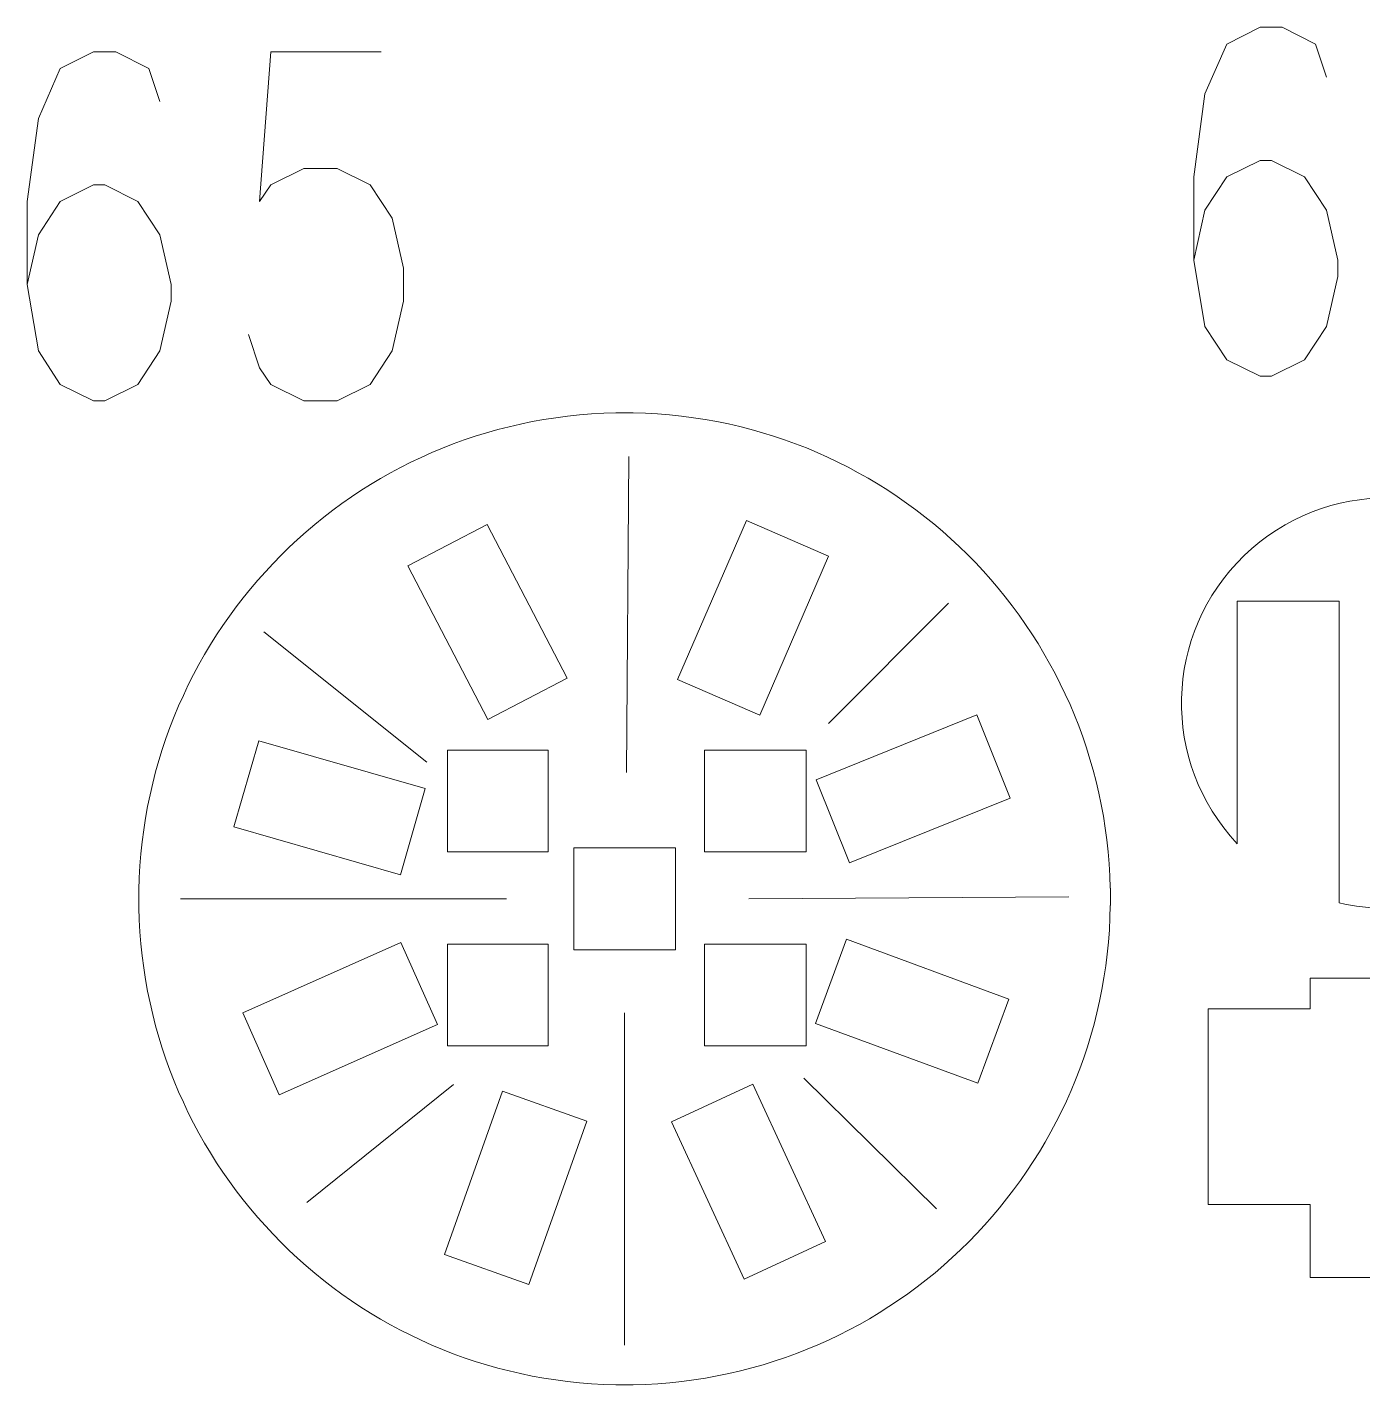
# Model space of a CAD drawing. Header units: millimetres. Extents: x -176 to 176, y -135 to 136.
# Drawn here: x -170.98 to -127.62, y -132 to -87.95 of the extents above; entities that cross this region are included whole.
import ezdxf

# ---------------------------------------------------------------- set-up
doc = ezdxf.new("R2010")
doc.units = ezdxf.units.MM
doc.header["$MEASUREMENT"] = 0
doc.layers.add('Layer 1', color=7, linetype='Continuous')

msp = doc.modelspace()

# ---------------------------------------------------------------- linework, layer by layer
at = {"layer": 'Layer 1', "color": 1, "lineweight": 9}
for points, knots in [([(-128.8035, -89.5637), (-128.8035, -89.5637), (-129.159, -88.4955), (-129.159, -88.4955), (-129.159, -88.4955), (-129.159, -88.4955), (-130.2363, -87.9452), (-130.2363, -87.9452), (-130.2363, -87.9452), (-130.2363, -87.9452), (-130.9581, -87.9452), (-130.9581, -87.9452), (-130.9581, -87.9452), (-130.9581, -87.9452), (-132.0354, -88.4955), (-132.0354, -88.4955), (-132.0354, -88.4955), (-132.0354, -88.4955), (-132.7465, -90.114), (-132.7465, -90.114), (-132.7465, -90.114), (-132.7465, -90.114), (-133.1128, -92.8008), (-133.1128, -92.8008), (-133.1128, -92.8008), (-133.1128, -92.8008), (-133.1128, -95.5038), (-133.1128, -95.5038), (-133.1128, -95.5038), (-133.1128, -95.5038), (-132.7465, -97.6564), (-132.7465, -97.6564), (-132.7465, -97.6564), (-132.7465, -97.6564), (-132.0354, -98.7408), (-132.0354, -98.7408), (-132.0354, -98.7408), (-132.0354, -98.7408), (-130.9581, -99.2749), (-130.9581, -99.2749), (-130.9581, -99.2749), (-130.9581, -99.2749), (-130.5918, -99.2749), (-130.5918, -99.2749), (-130.5918, -99.2749), (-130.5918, -99.2749), (-129.5145, -98.7408), (-129.5145, -98.7408), (-129.5145, -98.7408), (-129.5145, -98.7408), (-128.8035, -97.6564), (-128.8035, -97.6564), (-128.8035, -97.6564), (-128.8035, -97.6564), (-128.4372, -96.0379), (-128.4372, -96.0379), (-128.4372, -96.0379), (-128.4372, -96.0379), (-128.4372, -95.5038), (-128.4372, -95.5038), (-128.4372, -95.5038), (-128.4372, -95.5038), (-128.8035, -93.8852), (-128.8035, -93.8852), (-128.8035, -93.8852), (-128.8035, -93.8852), (-129.5145, -92.8008), (-129.5145, -92.8008), (-129.5145, -92.8008), (-129.5145, -92.8008), (-130.5918, -92.2667), (-130.5918, -92.2667), (-130.5918, -92.2667), (-130.5918, -92.2667), (-130.9581, -92.2667), (-130.9581, -92.2667), (-130.9581, -92.2667), (-130.9581, -92.2667), (-132.0354, -92.8008), (-132.0354, -92.8008), (-132.0354, -92.8008), (-132.0354, -92.8008), (-132.7465, -93.8852), (-132.7465, -93.8852), (-132.7465, -93.8852), (-132.7465, -93.8852), (-133.1128, -95.5038), (-133.1128, -95.5038)], [0, 0, 0, 0, 0.0434783, 0.0434783, 0.0434783, 0.0434783, 0.0869565, 0.0869565, 0.0869565, 0.0869565, 0.1304348, 0.1304348, 0.1304348, 0.1304348, 0.173913, 0.173913, 0.173913, 0.173913, 0.2173913, 0.2173913, 0.2173913, 0.2173913, 0.2608696, 0.2608696, 0.2608696, 0.2608696, 0.3043478, 0.3043478, 0.3043478, 0.3043478, 0.3478261, 0.3478261, 0.3478261, 0.3478261, 0.3913043, 0.3913043, 0.3913043, 0.3913043, 0.4347826, 0.4347826, 0.4347826, 0.4347826, 0.4782609, 0.4782609, 0.4782609, 0.4782609, 0.5217391, 0.5217391, 0.5217391, 0.5217391, 0.5652174, 0.5652174, 0.5652174, 0.5652174, 0.6086957, 0.6086957, 0.6086957, 0.6086957, 0.6521739, 0.6521739, 0.6521739, 0.6521739, 0.6956522, 0.6956522, 0.6956522, 0.6956522, 0.7391304, 0.7391304, 0.7391304, 0.7391304, 0.7826087, 0.7826087, 0.7826087, 0.7826087, 0.826087, 0.826087, 0.826087, 0.826087, 0.8695652, 0.8695652, 0.8695652, 0.8695652, 0.9130435, 0.9130435, 0.9130435, 0.9130435, 1, 1, 1, 1]), ([(-166.6729, -90.36), (-166.6729, -90.36), (-167.0284, -89.2917), (-167.0284, -89.2917), (-167.0284, -89.2917), (-167.0284, -89.2917), (-168.1057, -88.7414), (-168.1057, -88.7414), (-168.1057, -88.7414), (-168.1057, -88.7414), (-168.8275, -88.7414), (-168.8275, -88.7414), (-168.8275, -88.7414), (-168.8275, -88.7414), (-169.9048, -89.2917), (-169.9048, -89.2917), (-169.9048, -89.2917), (-169.9048, -89.2917), (-170.6159, -90.9103), (-170.6159, -90.9103), (-170.6159, -90.9103), (-170.6159, -90.9103), (-170.9822, -93.5971), (-170.9822, -93.5971), (-170.9822, -93.5971), (-170.9822, -93.5971), (-170.9822, -96.3), (-170.9822, -96.3), (-170.9822, -96.3), (-170.9822, -96.3), (-170.6159, -98.4527), (-170.6159, -98.4527), (-170.6159, -98.4527), (-170.6159, -98.4527), (-169.9048, -99.5371), (-169.9048, -99.5371), (-169.9048, -99.5371), (-169.9048, -99.5371), (-168.8275, -100.0712), (-168.8275, -100.0712), (-168.8275, -100.0712), (-168.8275, -100.0712), (-168.4612, -100.0712), (-168.4612, -100.0712), (-168.4612, -100.0712), (-168.4612, -100.0712), (-167.3839, -99.5371), (-167.3839, -99.5371), (-167.3839, -99.5371), (-167.3839, -99.5371), (-166.6729, -98.4527), (-166.6729, -98.4527), (-166.6729, -98.4527), (-166.6729, -98.4527), (-166.3066, -96.8341), (-166.3066, -96.8341), (-166.3066, -96.8341), (-166.3066, -96.8341), (-166.3066, -96.3), (-166.3066, -96.3), (-166.3066, -96.3), (-166.3066, -96.3), (-166.6729, -94.6815), (-166.6729, -94.6815), (-166.6729, -94.6815), (-166.6729, -94.6815), (-167.3839, -93.5971), (-167.3839, -93.5971), (-167.3839, -93.5971), (-167.3839, -93.5971), (-168.4612, -93.0629), (-168.4612, -93.0629), (-168.4612, -93.0629), (-168.4612, -93.0629), (-168.8275, -93.0629), (-168.8275, -93.0629), (-168.8275, -93.0629), (-168.8275, -93.0629), (-169.9048, -93.5971), (-169.9048, -93.5971), (-169.9048, -93.5971), (-169.9048, -93.5971), (-170.6159, -94.6815), (-170.6159, -94.6815), (-170.6159, -94.6815), (-170.6159, -94.6815), (-170.9822, -96.3), (-170.9822, -96.3)], [0, 0, 0, 0, 0.0434783, 0.0434783, 0.0434783, 0.0434783, 0.0869565, 0.0869565, 0.0869565, 0.0869565, 0.1304348, 0.1304348, 0.1304348, 0.1304348, 0.173913, 0.173913, 0.173913, 0.173913, 0.2173913, 0.2173913, 0.2173913, 0.2173913, 0.2608696, 0.2608696, 0.2608696, 0.2608696, 0.3043478, 0.3043478, 0.3043478, 0.3043478, 0.3478261, 0.3478261, 0.3478261, 0.3478261, 0.3913043, 0.3913043, 0.3913043, 0.3913043, 0.4347826, 0.4347826, 0.4347826, 0.4347826, 0.4782609, 0.4782609, 0.4782609, 0.4782609, 0.5217391, 0.5217391, 0.5217391, 0.5217391, 0.5652174, 0.5652174, 0.5652174, 0.5652174, 0.6086957, 0.6086957, 0.6086957, 0.6086957, 0.6521739, 0.6521739, 0.6521739, 0.6521739, 0.6956522, 0.6956522, 0.6956522, 0.6956522, 0.7391304, 0.7391304, 0.7391304, 0.7391304, 0.7826087, 0.7826087, 0.7826087, 0.7826087, 0.826087, 0.826087, 0.826087, 0.826087, 0.8695652, 0.8695652, 0.8695652, 0.8695652, 0.9130435, 0.9130435, 0.9130435, 0.9130435, 1, 1, 1, 1]), ([(-159.4871, -88.7414), (-159.4871, -88.7414), (-163.0746, -88.7414), (-163.0746, -88.7414), (-163.0746, -88.7414), (-163.0746, -88.7414), (-163.4409, -93.5971), (-163.4409, -93.5971), (-163.4409, -93.5971), (-163.4409, -93.5971), (-163.0746, -93.0629), (-163.0746, -93.0629), (-163.0746, -93.0629), (-163.0746, -93.0629), (-161.9973, -92.5288), (-161.9973, -92.5288), (-161.9973, -92.5288), (-161.9973, -92.5288), (-160.92, -92.5288), (-160.92, -92.5288), (-160.92, -92.5288), (-160.92, -92.5288), (-159.8427, -93.0629), (-159.8427, -93.0629), (-159.8427, -93.0629), (-159.8427, -93.0629), (-159.1316, -94.1474), (-159.1316, -94.1474), (-159.1316, -94.1474), (-159.1316, -94.1474), (-158.7653, -95.7659), (-158.7653, -95.7659), (-158.7653, -95.7659), (-158.7653, -95.7659), (-158.7653, -96.8341), (-158.7653, -96.8341), (-158.7653, -96.8341), (-158.7653, -96.8341), (-159.1316, -98.4527), (-159.1316, -98.4527), (-159.1316, -98.4527), (-159.1316, -98.4527), (-159.8427, -99.5371), (-159.8427, -99.5371), (-159.8427, -99.5371), (-159.8427, -99.5371), (-160.92, -100.0712), (-160.92, -100.0712), (-160.92, -100.0712), (-160.92, -100.0712), (-161.9973, -100.0712), (-161.9973, -100.0712), (-161.9973, -100.0712), (-161.9973, -100.0712), (-163.0746, -99.5371), (-163.0746, -99.5371), (-163.0746, -99.5371), (-163.0746, -99.5371), (-163.4409, -99.003), (-163.4409, -99.003), (-163.4409, -99.003), (-163.4409, -99.003), (-163.7964, -97.9185), (-163.7964, -97.9185)], [0, 0, 0, 0, 0.0588235, 0.0588235, 0.0588235, 0.0588235, 0.1176471, 0.1176471, 0.1176471, 0.1176471, 0.1764706, 0.1764706, 0.1764706, 0.1764706, 0.2352941, 0.2352941, 0.2352941, 0.2352941, 0.2941176, 0.2941176, 0.2941176, 0.2941176, 0.3529412, 0.3529412, 0.3529412, 0.3529412, 0.4117647, 0.4117647, 0.4117647, 0.4117647, 0.4705882, 0.4705882, 0.4705882, 0.4705882, 0.5294118, 0.5294118, 0.5294118, 0.5294118, 0.5882353, 0.5882353, 0.5882353, 0.5882353, 0.6470588, 0.6470588, 0.6470588, 0.6470588, 0.7058824, 0.7058824, 0.7058824, 0.7058824, 0.7647059, 0.7647059, 0.7647059, 0.7647059, 0.8235294, 0.8235294, 0.8235294, 0.8235294, 0.8823529, 0.8823529, 0.8823529, 0.8823529, 1, 1, 1, 1])]:
    msp.add_open_spline(points, degree=3, knots=knots, dxfattribs=at)
at = {"layer": 'Layer 1', "lineweight": 9}
for points in [[(-151.8677, -100.462), (-160.3537, -100.6105), (-167.2044, -107.4611), (-167.3528, -115.947)], [(-135.8212, -115.8808), (-136.004, -107.4254), (-142.8415, -100.6101), (-151.3055, -100.462)], [(-167.3528, -116.5092), (-167.2044, -124.9951), (-160.3537, -131.8457), (-151.8677, -131.9942)], [(-151.3055, -131.9942), (-142.7975, -131.8454), (-135.9336, -124.9595), (-135.8196, -116.443)]]:
    msp.add_open_spline(points, degree=3, dxfattribs=at)
at = {"layer": 'Layer 1', "color": 1, "lineweight": 9}
for points in [[(-151.8677, -100.4584), (-151.8677, -100.4584), (-151.3055, -100.4584), (-151.3055, -100.4584)], [(-151.5203, -112.127), (-151.5203, -112.127), (-151.4542, -101.8744), (-151.4542, -101.8744)], [(-144.9719, -110.5395), (-144.9719, -110.5395), (-141.0693, -106.6369), (-141.0693, -106.6369)], [(-158.0026, -111.7963), (-158.0026, -111.7963), (-163.2943, -107.563), (-163.2943, -107.563)], [(-128.3948, -111.191), (-128.3948, -111.191), (-128.3948, -110.6288), (-128.3948, -110.6288)], [(-167.3549, -116.5092), (-167.3549, -116.5092), (-167.3549, -115.947), (-167.3549, -115.947)], [(-155.4229, -116.2281), (-155.4229, -116.2281), (-166.0063, -116.2281), (-166.0063, -116.2281)], [(-147.5516, -116.2281), (-147.5516, -116.2281), (-137.1667, -116.1619), (-137.1667, -116.1619)], [(-135.817, -116.443), (-135.817, -116.443), (-135.817, -115.8808), (-135.817, -115.8808)], [(-151.5865, -119.9323), (-151.5865, -119.9323), (-151.5865, -130.7141), (-151.5865, -130.7141)], [(-157.1427, -122.2474), (-157.1427, -122.2474), (-161.9052, -126.0839), (-161.9052, -126.0839)], [(-145.7656, -122.0489), (-145.7656, -122.0489), (-141.4661, -126.2823), (-141.4661, -126.2823)], [(-131.1408, -126.1486), (-131.1408, -126.1486), (-130.5786, -126.1486), (-130.5786, -126.1486)], [(-151.8677, -131.9978), (-151.8677, -131.9978), (-151.3055, -131.9978), (-151.3055, -131.9978)]]:
    msp.add_open_spline(points, degree=3, dxfattribs=at)
at = {"layer": 'Layer 1', "lineweight": 9}
for points, knots in [([(-128.3948, -111.191), (-128.3948, -111.191), (-128.3948, -116.3542), (-128.3948, -116.3542), (-128.3948, -116.3542), (-127.8946, -116.4738), (-127.3848, -116.5399), (-126.8479, -116.5399), (-126.8479, -116.5399), (-126.3475, -116.5399), (-125.8671, -116.4817), (-125.398, -116.3774), (-125.398, -116.3774), (-125.398, -116.3774), (-125.398, -106.5681), (-125.398, -106.5681), (-125.398, -106.5681), (-125.398, -106.5681), (-122.096, -106.5681), (-122.096, -106.5681), (-122.096, -106.5681), (-122.096, -106.5681), (-122.096, -114.5464), (-122.096, -114.5464), (-122.096, -114.5464), (-119.5414, -111.9463), (-119.5517, -107.7756), (-122.1192, -105.1883), (-122.1192, -105.1883), (-124.6868, -102.6009), (-128.8573, -102.5585), (-131.4769, -105.093), (-131.4769, -105.093), (-134.0965, -107.6276), (-134.198, -111.7906), (-131.6968, -114.4421), (-131.6968, -114.4421), (-131.6968, -114.4421), (-131.6968, -106.5681), (-131.6968, -106.5681), (-131.6968, -106.5681), (-131.6968, -106.5681), (-128.3948, -106.5681), (-128.3948, -106.5681), (-128.3948, -106.5681), (-128.3948, -106.5681), (-128.3948, -110.6288), (-128.3948, -110.6288)], [0, 0, 0, 0, 0.0769231, 0.0769231, 0.0769231, 0.0769231, 0.1538462, 0.1538462, 0.1538462, 0.1538462, 0.2307692, 0.2307692, 0.2307692, 0.2307692, 0.3076923, 0.3076923, 0.3076923, 0.3076923, 0.3846154, 0.3846154, 0.3846154, 0.3846154, 0.4615385, 0.4615385, 0.4615385, 0.4615385, 0.5384615, 0.5384615, 0.5384615, 0.5384615, 0.6153846, 0.6153846, 0.6153846, 0.6153846, 0.6923077, 0.6923077, 0.6923077, 0.6923077, 0.7692308, 0.7692308, 0.7692308, 0.7692308, 0.8461538, 0.8461538, 0.8461538, 0.8461538, 1, 1, 1, 1]), ([(-154.0631, -111.4022), (-154.0631, -111.4022), (-154.0631, -114.7042), (-154.0631, -114.7042), (-154.0631, -114.7042), (-154.0631, -114.7042), (-157.3374, -114.7042), (-157.3374, -114.7042), (-157.3374, -114.7042), (-157.3374, -114.7042), (-157.3374, -111.4022), (-157.3374, -111.4022), (-157.3374, -111.4022), (-157.3374, -111.4022), (-154.0631, -111.4022), (-154.0631, -111.4022)], [0, 0, 0, 0, 0.2, 0.2, 0.2, 0.2, 0.4, 0.4, 0.4, 0.4, 0.6, 0.6, 0.6, 0.6, 1, 1, 1, 1]), ([(-145.6884, -111.4022), (-145.6884, -111.4022), (-145.6884, -114.7042), (-145.6884, -114.7042), (-145.6884, -114.7042), (-145.6884, -114.7042), (-145.6885, -114.7042), (-145.6885, -114.7042), (-145.6885, -114.7042), (-145.6885, -114.7042), (-148.9942, -114.7042), (-148.9942, -114.7042), (-148.9942, -114.7042), (-148.9942, -114.7042), (-148.9942, -111.4022), (-148.9942, -111.4022), (-148.9942, -111.4022), (-148.9942, -111.4022), (-145.6885, -111.4022), (-145.6885, -111.4022), (-145.6885, -111.4022), (-145.6885, -111.4022), (-145.6884, -111.4022), (-145.6884, -111.4022)], [0, 0, 0, 0, 0.1428571, 0.1428571, 0.1428571, 0.1428571, 0.2857143, 0.2857143, 0.2857143, 0.2857143, 0.4285714, 0.4285714, 0.4285714, 0.4285714, 0.5714286, 0.5714286, 0.5714286, 0.5714286, 0.7142857, 0.7142857, 0.7142857, 0.7142857, 1, 1, 1, 1]), ([(-103.5514, -116.8248), (-103.5514, -116.8248), (-106.0859, -116.8248), (-106.0859, -116.8248), (-106.0859, -116.8248), (-106.0859, -116.8248), (-106.0859, -113.514), (-106.0859, -113.514), (-106.0859, -113.514), (-106.0859, -113.514), (-109.3603, -113.514), (-109.3603, -113.514), (-109.3603, -113.514), (-109.3603, -113.514), (-109.3603, -116.8248), (-109.3603, -116.8248), (-109.3603, -116.8248), (-109.3603, -116.8248), (-111.1684, -120.7986), (-111.1684, -120.7986), (-111.1684, -120.7986), (-111.1684, -120.7986), (-123.8936, -119.7987), (-123.8936, -119.7987), (-123.8936, -119.7987), (-123.8936, -119.7987), (-123.8936, -118.8045), (-123.8936, -118.8045), (-123.8936, -118.8045), (-123.8936, -118.8045), (-129.336, -118.8045), (-129.336, -118.8045), (-129.336, -118.8045), (-129.336, -118.8045), (-129.336, -119.7987), (-129.336, -119.7987), (-129.336, -119.7987), (-129.336, -119.7987), (-132.638, -119.7987), (-132.638, -119.7987), (-132.638, -119.7987), (-132.638, -119.7987), (-132.638, -126.1486), (-132.638, -126.1486), (-132.638, -126.1486), (-132.638, -126.1486), (-131.1408, -126.1486), (-131.1408, -126.1486)], [0, 0, 0, 0, 0.0769231, 0.0769231, 0.0769231, 0.0769231, 0.1538462, 0.1538462, 0.1538462, 0.1538462, 0.2307692, 0.2307692, 0.2307692, 0.2307692, 0.3076923, 0.3076923, 0.3076923, 0.3076923, 0.3846154, 0.3846154, 0.3846154, 0.3846154, 0.4615385, 0.4615385, 0.4615385, 0.4615385, 0.5384615, 0.5384615, 0.5384615, 0.5384615, 0.6153846, 0.6153846, 0.6153846, 0.6153846, 0.6923077, 0.6923077, 0.6923077, 0.6923077, 0.7692308, 0.7692308, 0.7692308, 0.7692308, 0.8461538, 0.8461538, 0.8461538, 0.8461538, 1, 1, 1, 1]), ([(-130.5786, -126.1486), (-130.5786, -126.1486), (-129.336, -126.1486), (-129.336, -126.1486), (-129.336, -126.1486), (-129.336, -126.1486), (-129.336, -128.519), (-129.336, -128.519), (-129.336, -128.519), (-129.336, -128.519), (-123.8936, -128.519), (-123.8936, -128.519), (-123.8936, -128.519), (-123.8936, -128.519), (-123.8936, -128.3109), (-123.8936, -128.3109), (-123.8936, -128.3109), (-123.8936, -128.3109), (-106.7471, -126.3872), (-106.7471, -126.3872), (-106.7471, -126.3872), (-106.7471, -126.3872), (-102.128, -122.7329), (-102.128, -122.7329), (-102.128, -122.7329), (-102.128, -122.7329), (-97.7409, -116.8248), (-97.7409, -116.8248), (-97.7409, -116.8248), (-97.7409, -116.8248), (-97.7111, -113.514), (-97.7111, -113.514), (-97.7111, -113.514), (-97.7111, -113.514), (-101.0169, -113.514), (-101.0169, -113.514), (-101.0169, -113.514), (-101.0169, -113.514), (-101.0169, -116.8248), (-101.0169, -116.8248), (-101.0169, -116.8248), (-101.0169, -116.8248), (-102.9892, -116.8248), (-102.9892, -116.8248)], [0, 0, 0, 0, 0.0833333, 0.0833333, 0.0833333, 0.0833333, 0.1666667, 0.1666667, 0.1666667, 0.1666667, 0.25, 0.25, 0.25, 0.25, 0.3333333, 0.3333333, 0.3333333, 0.3333333, 0.4166667, 0.4166667, 0.4166667, 0.4166667, 0.5, 0.5, 0.5, 0.5, 0.5833333, 0.5833333, 0.5833333, 0.5833333, 0.6666667, 0.6666667, 0.6666667, 0.6666667, 0.75, 0.75, 0.75, 0.75, 0.8333333, 0.8333333, 0.8333333, 0.8333333, 1, 1, 1, 1]), ([(-153.2375, -117.879), (-153.2375, -117.879), (-153.2375, -114.5771), (-153.2375, -114.5771), (-153.2375, -114.5771), (-153.2375, -114.5771), (-149.9356, -114.5771), (-149.9356, -114.5771), (-149.9356, -114.5771), (-149.9356, -114.5771), (-149.9356, -117.879), (-149.9356, -117.879), (-149.9356, -117.879), (-149.9356, -117.879), (-153.2375, -117.879), (-153.2375, -117.879)], [0, 0, 0, 0, 0.2, 0.2, 0.2, 0.2, 0.4, 0.4, 0.4, 0.4, 0.6, 0.6, 0.6, 0.6, 1, 1, 1, 1]), ([(-154.0631, -117.7009), (-154.0631, -117.7009), (-154.0631, -121.0029), (-154.0631, -121.0029), (-154.0631, -121.0029), (-154.0631, -121.0029), (-157.3374, -121.0029), (-157.3374, -121.0029), (-157.3374, -121.0029), (-157.3374, -121.0029), (-157.3374, -117.7009), (-157.3374, -117.7009), (-157.3374, -117.7009), (-157.3374, -117.7009), (-154.0631, -117.7009), (-154.0631, -117.7009)], [0, 0, 0, 0, 0.2, 0.2, 0.2, 0.2, 0.4, 0.4, 0.4, 0.4, 0.6, 0.6, 0.6, 0.6, 1, 1, 1, 1]), ([(-145.6884, -117.7009), (-145.6884, -117.7009), (-145.6884, -121.0029), (-145.6884, -121.0029), (-145.6884, -121.0029), (-145.6884, -121.0029), (-145.6885, -121.0029), (-145.6885, -121.0029), (-145.6885, -121.0029), (-145.6885, -121.0029), (-148.9942, -121.0029), (-148.9942, -121.0029), (-148.9942, -121.0029), (-148.9942, -121.0029), (-148.9942, -117.7009), (-148.9942, -117.7009), (-148.9942, -117.7009), (-148.9942, -117.7009), (-145.6885, -117.7009), (-145.6885, -117.7009), (-145.6885, -117.7009), (-145.6885, -117.7009), (-145.6884, -117.7009), (-145.6884, -117.7009)], [0, 0, 0, 0, 0.1428571, 0.1428571, 0.1428571, 0.1428571, 0.2857143, 0.2857143, 0.2857143, 0.2857143, 0.4285714, 0.4285714, 0.4285714, 0.4285714, 0.5714286, 0.5714286, 0.5714286, 0.5714286, 0.7142857, 0.7142857, 0.7142857, 0.7142857, 1, 1, 1, 1])]:
    msp.add_open_spline(points, degree=3, knots=knots, dxfattribs=at)
at = {"layer": 'Layer 1', "color": 5, "lineweight": 9}
for points in [[(-144.9636, -105.1133), (-144.9636, -105.1133), (-147.6337, -103.9553), (-147.6337, -103.9553), (-147.6337, -103.9553), (-147.6337, -103.9553), (-149.8708, -109.1135), (-149.8708, -109.1135), (-149.8708, -109.1135), (-149.8708, -109.1135), (-147.2006, -110.2715), (-147.2006, -110.2715), (-147.2006, -110.2715), (-147.2006, -110.2715), (-144.9636, -105.1133), (-144.9636, -105.1133)], [(-156.0461, -104.0825), (-156.0461, -104.0825), (-158.6276, -105.4266), (-158.6276, -105.4266), (-158.6276, -105.4266), (-158.6276, -105.4266), (-156.0309, -110.4135), (-156.0309, -110.4135), (-156.0309, -110.4135), (-156.0309, -110.4135), (-153.4495, -109.0694), (-153.4495, -109.0694), (-153.4495, -109.0694), (-153.4495, -109.0694), (-156.0461, -104.0825), (-156.0461, -104.0825)], [(-139.0678, -112.9595), (-139.0678, -112.9595), (-140.157, -110.2606), (-140.157, -110.2606), (-140.157, -110.2606), (-140.157, -110.2606), (-145.3709, -112.3647), (-145.3709, -112.3647), (-145.3709, -112.3647), (-145.3709, -112.3647), (-144.2817, -115.0636), (-144.2817, -115.0636), (-144.2817, -115.0636), (-144.2817, -115.0636), (-139.0678, -112.9595), (-139.0678, -112.9595)], [(-163.4645, -111.0981), (-163.4645, -111.0981), (-164.2675, -113.8955), (-164.2675, -113.8955), (-164.2675, -113.8955), (-164.2675, -113.8955), (-158.8634, -115.4467), (-158.8634, -115.4467), (-158.8634, -115.4467), (-158.8634, -115.4467), (-158.0604, -112.6493), (-158.0604, -112.6493), (-158.0604, -112.6493), (-158.0604, -112.6493), (-163.4645, -111.0981), (-163.4645, -111.0981)], [(-140.1161, -122.214), (-140.1161, -122.214), (-139.1105, -119.4829), (-139.1105, -119.4829), (-139.1105, -119.4829), (-139.1105, -119.4829), (-144.3866, -117.5402), (-144.3866, -117.5402), (-144.3866, -117.5402), (-144.3866, -117.5402), (-145.3922, -120.2713), (-145.3922, -120.2713), (-145.3922, -120.2713), (-145.3922, -120.2713), (-140.1161, -122.214), (-140.1161, -122.214)], [(-163.9852, -119.9264), (-163.9852, -119.9264), (-162.8036, -122.5862), (-162.8036, -122.5862), (-162.8036, -122.5862), (-162.8036, -122.5862), (-157.6654, -120.3036), (-157.6654, -120.3036), (-157.6654, -120.3036), (-157.6654, -120.3036), (-158.847, -117.6438), (-158.847, -117.6438), (-158.847, -117.6438), (-158.847, -117.6438), (-163.9852, -119.9264), (-163.9852, -119.9264)], [(-147.7084, -128.5716), (-147.7084, -128.5716), (-145.0661, -127.3515), (-145.0661, -127.3515), (-145.0661, -127.3515), (-145.0661, -127.3515), (-147.4232, -122.247), (-147.4232, -122.247), (-147.4232, -122.247), (-147.4232, -122.247), (-150.0655, -123.4672), (-150.0655, -123.4672), (-150.0655, -123.4672), (-150.0655, -123.4672), (-147.7084, -128.5716), (-147.7084, -128.5716)], [(-157.435, -127.7693), (-157.435, -127.7693), (-154.6921, -128.7422), (-154.6921, -128.7422), (-154.6921, -128.7422), (-154.6921, -128.7422), (-152.8125, -123.4433), (-152.8125, -123.4433), (-152.8125, -123.4433), (-152.8125, -123.4433), (-155.5555, -122.4703), (-155.5555, -122.4703), (-155.5555, -122.4703), (-155.5555, -122.4703), (-157.435, -127.7693), (-157.435, -127.7693)]]:
    msp.add_open_spline(points, degree=3, knots=[0, 0, 0, 0, 0.2, 0.2, 0.2, 0.2, 0.4, 0.4, 0.4, 0.4, 0.6, 0.6, 0.6, 0.6, 1, 1, 1, 1], dxfattribs=at)

doc.saveas('drawing.dxf')
